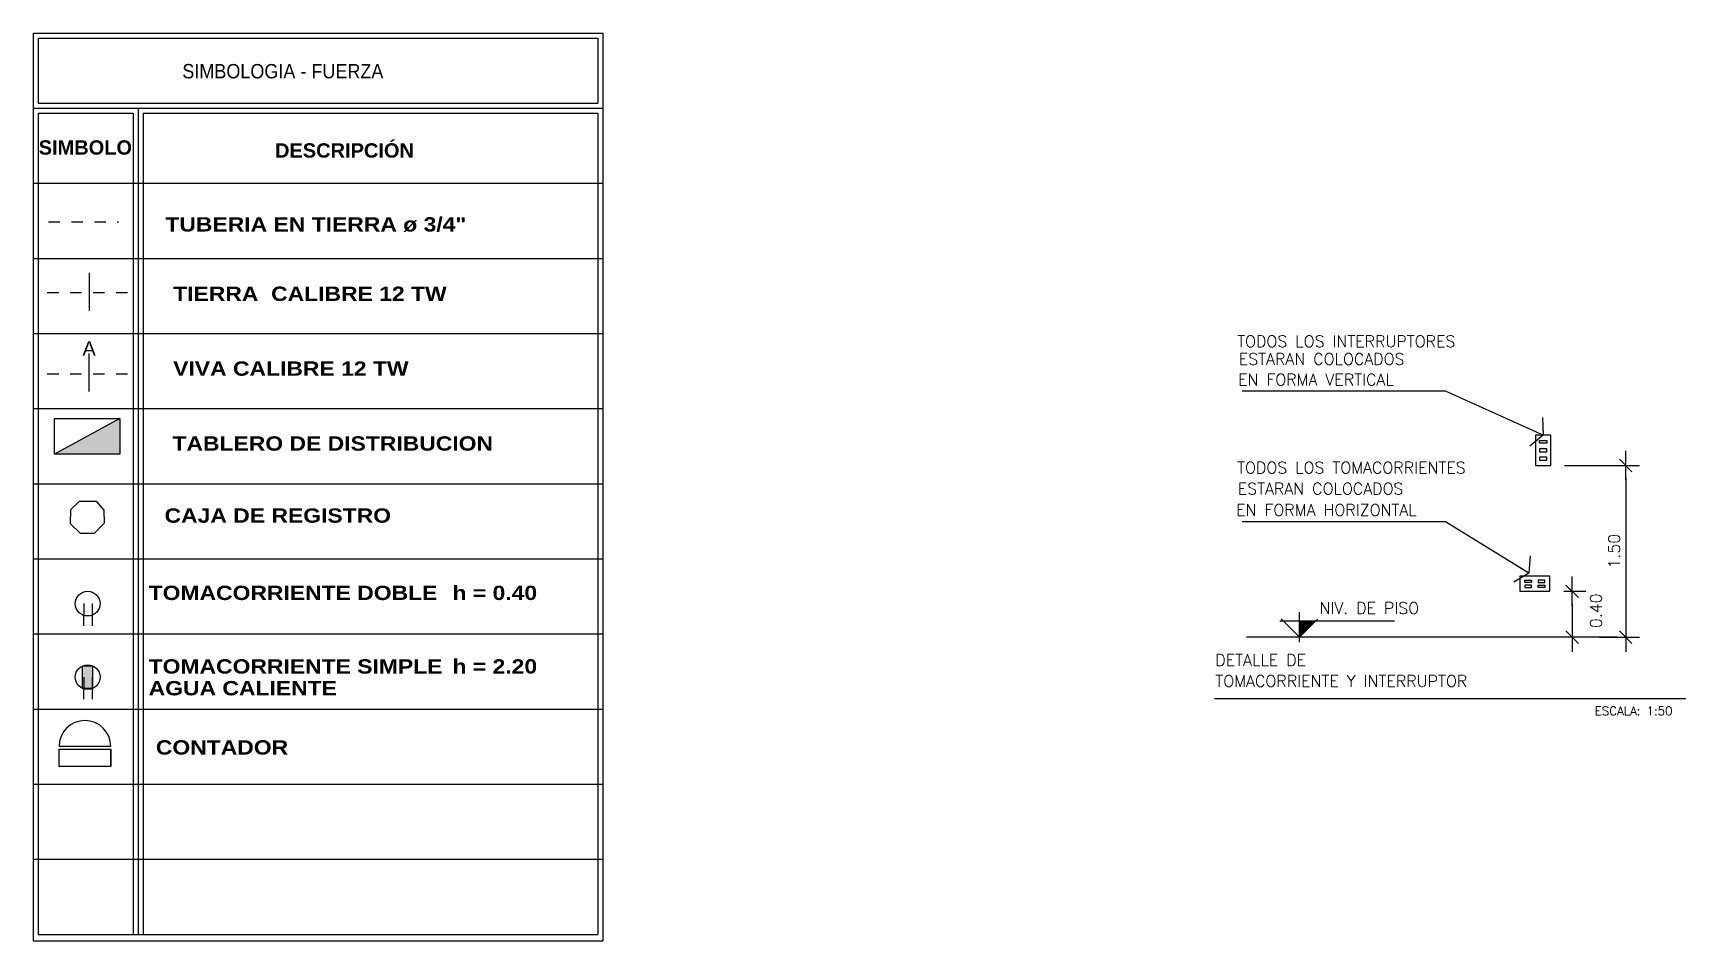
# Model space of a CAD drawing. Header units: inches. Extents: x -9 to 337, y -247 to 209.
# Drawn here: x 79 to 93.43, y -243.5 to -235.57 of the extents above; entities that cross this region are included whole.
import ezdxf

# ---------------------------------------------------------------- set-up
doc = ezdxf.new("R2010")
doc.units = ezdxf.units.IN
doc.header["$MEASUREMENT"] = 0
doc.header["$PDMODE"] = 34
doc.linetypes.add('HIDDEN', pattern=[0.375, 0.25, -0.125])
for name, color, linetype in [('A_MUROS', 5, 'Continuous'), ('ARTEFACTOS ELECTRICOS', 2, 'Continuous'), ('COTAS', 1, 'Continuous'), ('ejes y cotas', 5, 'Continuous'), ('FUERZA', 7, 'Continuous'), ('ILUM FOCOS', 4, 'Continuous'), ('iluminacion', 2, 'Continuous'), ('labeltit', 3, 'Continuous'), ('OBJET-ELECTRIC', 2, 'Continuous'), ('PLANILLA', 7, 'Continuous'), ('texto', 6, 'Continuous')]:
    doc.layers.add(name, color=color, linetype=linetype)
doc.layers.add('conducto', color=1, linetype='Continuous', lineweight=25)
doc.styles.add('ARIAL', font='arial.ttf', dxfattribs={"height": 0.14})
doc.styles.add('NT_50', font='romans.shx', dxfattribs={"height": 0.101})
doc.styles.add('SANSSERIFBOLD', font='sasb____.pfb', dxfattribs={"width": 1.5, "height": 1})
doc.styles.get("Standard").update_dxf_attribs({"font": 'arial.ttf'})
doc.styles.add('TITULO', font='', dxfattribs={"height": 1.2})
doc.styles.get('TITULO').set_extended_font_data('Arial Black')
doc.dimstyles.new('DD_50 FLE', dxfattribs={"dimtxt": 0.101, "dimasz": 0.11, "dimexe": 0.12, "dimexo": 0.12, "dimgap": 0.05, "dimtad": 1, "dimzin": 0, "dimdsep": 46, "dimtxsty": 'NT_50', "dimblk": 'FLECHA', "dimcen": 0.12, "dimdle": 0.12, "dimclrt": 4, "dimaunit": 1, "dimadec": 4, "dimazin": 0, "dimtfac": 1, "dimtofl": 0, "dimtmove": 2, "dimatfit": 3, "dimldrblk": 'FLECHA', "dimfxl": 1, "dimtolj": 1, "dimtzin": 0, "dimarcsym": 0})
doc.dimstyles.new('DD_50 G', dxfattribs={"dimtxt": 0.101, "dimasz": 0.11, "dimexe": 0.12, "dimexo": 0.12, "dimgap": 0.05, "dimtad": 1, "dimzin": 0, "dimdsep": 46, "dimtxsty": 'NT_50', "dimblk": 'COT2', "dimcen": 0, "dimdle": 0.12, "dimclrt": 4, "dimadec": 0, "dimazin": 0, "dimtfac": 1, "dimtofl": 0, "dimtmove": 2, "dimatfit": 3, "dimldrblk": 'COT2', "dimfxl": 1, "dimtolj": 1, "dimtzin": 0, "dimarcsym": 0})

# ---------------------------------------------------------------- blocks, each defined once
blk = doc.blocks.new('FLECHA')
blk.add_line((0, 0), (-1.16, 0))
at = {"color": 9, "linetype": 'ByBlock'}
for p, q in [((-0.62, 1.24), (0, 0)), ((0, 0), (-0.62, -1.24))]:
    blk.add_line(p, q, dxfattribs=at)
blk = doc.blocks.new('ENIV 50')
at = {"linetype": 'Continuous'}
blk.add_hatch(color=256, dxfattribs=at).paths.add_polyline_path([(0.141, 0.141), (0, 0.141), (0, 0)])
for p, q in [((-0.16, 0.16), (0, 0)), ((0, -0.043), (0, 0.219)), ((0.157, 0.157), (0, 0)), ((-0.171, 0.141), (0.829, 0.141))]:
    blk.add_line(p, q, dxfattribs=at)
at = {"color": 0, "style": 'NT_50', "flags": 4}
blk.add_attdef('ENIV_50', (0.175, 0.203), '', height=0.101, dxfattribs=at)
blk = doc.blocks.new('COT2')
blk.add_line((-1.164, 0), (1.164, 0))
at = {"color": 9, "linetype": 'ByBlock'}
blk.add_line((-0.5, -0.5), (0.5, 0.5), dxfattribs=at)
blk = doc.blocks.new('*D494')
at = {"layer": 'COTAS', "color": 0, "lineweight": -2, "transparency": 16777216}
for p, q in [((92.361, -240.448), (92.554, -240.448)), ((92.434, -240.558), (92.434, -240.738)), ((92.553, -240.848), (92.554, -240.848))]:
    blk.add_line(p, q, dxfattribs=at)
at = {"layer": 'DEFPOINTS', "color": 0, "transparency": 16777216}
for p in [(92.241, -240.448), (92.433, -240.848), (92.434, -240.848)]:
    blk.add_point(p, dxfattribs=at)
at = {"layer": 'COTAS', "color": 0, "lineweight": -2, "transparency": 16777216, "xscale": 0.11, "yscale": 0.11, "zscale": 0.11}
for p, rotation in [((92.434, -240.448), 90), ((92.434, -240.848), 270)]:
    blk.add_blockref('COT2', p, dxfattribs=dict(at, rotation=rotation))
at = {"layer": 'COTAS', "color": 4, "transparency": 16777216, "insert": (92.642, -240.618), "char_height": 0.101, "attachment_point": 5, "rotation": 90, "style": 'NT_50'}
blk.add_mtext('\\A1;0.40', dxfattribs=at)
blk = doc.blocks.new('*D493')
at = {"layer": 'COTAS', "color": 0, "lineweight": -2, "transparency": 16777216}
for p, q in [((92.368, -239.349), (93.022, -239.349)), ((92.902, -239.459), (92.902, -240.738)), ((92.673, -240.848), (93.022, -240.848))]:
    blk.add_line(p, q, dxfattribs=at)
at = {"layer": 'DEFPOINTS', "color": 0, "transparency": 16777216}
for p in [(92.248, -239.349), (92.553, -240.848), (92.902, -240.848)]:
    blk.add_point(p, dxfattribs=at)
at = {"layer": 'COTAS', "color": 0, "lineweight": -2, "transparency": 16777216, "xscale": 0.11, "yscale": 0.11, "zscale": 0.11}
for p, rotation in [((92.902, -239.349), 90), ((92.902, -240.848), 270)]:
    blk.add_blockref('COT2', p, dxfattribs=dict(at, rotation=rotation))
at = {"layer": 'COTAS', "color": 4, "transparency": 16777216, "insert": (92.801, -240.098), "char_height": 0.101, "attachment_point": 5, "rotation": 90, "style": 'NT_50'}
blk.add_mtext('\\A1;1.50', dxfattribs=at)
blk = doc.blocks.new('erytgtr')
at = {"color": 2}
for p, q in [((-8441078.558, 2239920.282), (-8441079.13, 2239920.282)), ((-8441079.13, 2239920.251), (-8441078.558, 2239920.251)), ((-8441079.13, 2239920.06), (-8441079.13, 2239920.251)), ((-8441078.558, 2239920.251), (-8441078.556, 2239920.06)), ((-8441078.558, 2239920.06), (-8441079.13, 2239920.06))]:
    blk.add_line(p, q, dxfattribs=at)
blk.add_arc((-8441078.844, 2239920.282), 0.286, 0, 180, dxfattribs=at)
blk = doc.blocks.new('ddd')
at = {"layer": 'ejes y cotas', "color": 3}
for p, q in [((119.743, 21.45), (119.967, 21.45)), ((119.743, 21.365), (119.967, 21.365))]:
    blk.add_line(p, q, dxfattribs=at)
blk.add_circle((119.743, 21.405), 0.125, dxfattribs=at)

msp = doc.modelspace()

# ---------------------------------------------------------------- hatches: boundary and pattern name
h = msp.add_hatch(color=256)
h.dxf.hatch_style = 1
h.paths.add_polyline_path([(79.519, -241.297), (79.433, -241.297), (79.433, -241.098), (79.519, -241.098)])

# ---------------------------------------------------------------- linework, layer by layer
at = {"color": 2}
msp.add_line((79.677, -241.826), (79.677, -241.976), dxfattribs=at)
msp.add_lwpolyline([(79.519, -241.297), (79.433, -241.297), (79.433, -241.098), (79.519, -241.098)], close=True)
at = {"layer": 'A_MUROS'}
msp.add_line((92.83, -240.848), (89.593, -240.848), dxfattribs=at)
at = {"layer": 'ARTEFACTOS ELECTRICOS', "color": 1}
msp.add_line((89.312, -241.385), (92.979, -241.385), dxfattribs=at)
at = {"layer": 'conducto', "color": 6, "linetype": 'HIDDEN', "ltscale": 0.3}
msp.add_line((79.135, -237.224), (79.746, -237.224), dxfattribs=at)
at = {"layer": 'ejes y cotas'}
msp.add_lwpolyline([(79.406, -239.66), (79.55, -239.662), (79.618, -239.739), (79.62, -239.854), (79.533, -239.944), (79.414, -239.944), (79.328, -239.858), (79.33, -239.733), (79.406, -239.66)], dxfattribs=at)
at = {"layer": 'FUERZA', "color": 3}
for p, q in [((79, -235.575), (79, -243.5)), ((79, -235.575), (83.973, -235.575)), ((83.973, -235.575), (83.973, -243.5)), ((79, -236.23), (83.973, -236.23)), ((79.917, -236.23), (79.917, -243.443)), ((83.955, -240.771), (83.955, -240.771)), ((79, -243.5), (83.973, -243.5))]:
    msp.add_line(p, q, dxfattribs=at)
at = {"layer": 'FUERZA', "color": 1}
for p, q in [((79.044, -235.618), (83.929, -235.618)), ((79.044, -235.618), (79.044, -236.187)), ((83.929, -235.618), (83.929, -236.187)), ((79.044, -236.187), (83.929, -236.187)), ((79.044, -236.274), (79.044, -243.443)), ((79.044, -236.274), (79.873, -236.274)), ((79.873, -236.274), (79.873, -243.443)), ((79.961, -236.274), (79.961, -243.443)), ((79.961, -236.274), (83.929, -236.274)), ((83.929, -236.274), (83.929, -243.443)), ((79, -236.886), (83.973, -236.886)), ((79, -237.542), (83.973, -237.542)), ((79, -238.197), (83.973, -238.197)), ((79, -238.853), (83.973, -238.853)), ((79, -239.509), (83.973, -239.509)), ((79, -240.164), (83.973, -240.164)), ((79, -240.82), (83.973, -240.82)), ((79, -241.476), (83.973, -241.476)), ((79, -242.131), (83.973, -242.131)), ((79, -242.787), (83.973, -242.787)), ((79.044, -243.443), (83.929, -243.443)), ((79.044, -243.443), (83.929, -243.443))]:
    msp.add_line(p, q, dxfattribs=at)
at = {"layer": 'FUERZA', "color": 4}
msp.add_line((83.912, -240.771), (83.912, -240.771), dxfattribs=at)
at = {"layer": 'ILUM FOCOS', "color": 6}
msp.add_line((92.529, -241.385), (93.428, -241.385), dxfattribs=at)
at = {"layer": 'iluminacion', "color": 3}
for p, q in [((79.491, -237.668), (79.491, -238)), ((79.486, -238.371), (79.486, -238.703))]:
    msp.add_line(p, q, dxfattribs=at)
at = {"layer": 'iluminacion', "color": 6, "linetype": 'HIDDEN', "ltscale": 0.02}
for p, q in [((79.824, -237.842), (79.118, -237.842)), ((79.824, -238.552), (79.118, -238.552))]:
    msp.add_line(p, q, dxfattribs=at)
at = {"layer": 'OBJET-ELECTRIC', "color": 3}
for points in [[(92.248, -239.349), (92.248, -239.084), (92.116, -239.084), (92.116, -239.349)], [(91.977, -240.448), (92.241, -240.448), (92.241, -240.316), (91.977, -240.316)]]:
    msp.add_lwpolyline(points, close=True, dxfattribs=at)
at = {"layer": 'OBJET-ELECTRIC', "color": 2}
for points in [[(92.151, -239.13), (92.213, -239.13), (92.213, -239.155), (92.151, -239.155)], [(92.151, -239.229), (92.213, -239.229), (92.213, -239.204), (92.151, -239.204)], [(92.151, -239.303), (92.213, -239.303), (92.213, -239.277), (92.151, -239.277)], [(92.023, -240.371), (92.023, -240.351), (92.081, -240.351), (92.081, -240.371)], [(92.195, -240.371), (92.195, -240.351), (92.137, -240.351), (92.137, -240.371)], [(92.023, -240.394), (92.023, -240.414), (92.081, -240.414), (92.081, -240.394)], [(92.195, -240.394), (92.195, -240.414), (92.137, -240.414), (92.137, -240.394)]]:
    msp.add_lwpolyline(points, close=True, dxfattribs=at)
at = {"layer": 'PLANILLA', "color": 1}
msp.add_line((79.758, -238.94), (79.186, -239.252), dxfattribs=at)
at = {"layer": 'PLANILLA', "color": 5}
msp.add_lwpolyline([(79.758, -238.94), (79.758, -239.252), (79.186, -239.252), (79.186, -238.94)], close=True, dxfattribs=at)
at = {"layer": 'PLANILLA', "color": 1}
msp.add_solid([(79.186, -239.252), (79.758, -239.252), (79.758, -238.94), (79.758, -239.252)], dxfattribs=at)

# ---------------------------------------------------------------- block references
at = {"layer": 'COTAS', "color": 2}
msp.add_blockref('ENIV 50', (90.054, -240.848), dxfattribs=at).add_auto_attribs({'ENIV_50': 'NIV. DE PISO'})
at = {"layer": 'ejes y cotas', "color": 3, "xscale": 0.8638825709893707, "yscale": 0.8638825709893707, "zscale": 0.8638825709893707, "rotation": 269.9025654848779}
for p in [(61.161, -137.08), (61.161, -137.722)]:
    msp.add_blockref('ddd', p, dxfattribs=at)
at = {"layer": 'labeltit', "xscale": 0.788626811870233, "yscale": 0.788626811870233, "zscale": 0.788626811870233}
msp.add_blockref('erytgtr', (6656940.55, -1766702.992), dxfattribs=at)

# ---------------------------------------------------------------- texts
at = {"layer": 'FUERZA', "color": 3, "width": 0.9}
msp.add_text('SIMBOLOGIA - FUERZA', height=0.125, dxfattribs=at).set_placement((80.303, -235.97))
at = {"layer": 'iluminacion', "color": 2, "style": 'ARIAL'}
msp.add_text('A', height=0.125, dxfattribs=at).set_placement((79.431, -238.391))
at = {"layer": 'PLANILLA', "color": 5, "style": 'SANSSERIFBOLD'}
for s, p in [('SIMBOLO', (79.049, -236.636)), ('DESCRIPCIÓN', (81.112, -236.662))]:
    msp.add_text(s, height=0.125, dxfattribs=at).set_placement(p)
at = {"layer": 'PLANILLA', "color": 2, "ltscale": 2, "style": 'TITULO'}
for s, p in [('TUBERIA EN TIERRA ø 3/4" ', (80.155, -237.307)), ('TIERRA  CALIBRE 12 TW', (80.223, -237.913)), ('VIVA CALIBRE 12 TW', (80.223, -238.566)), ('TABLERO DE DISTRIBUCION', (80.217, -239.22)), ('CAJA DE REGISTRO', (80.148, -239.849)), ('TOMACORRIENTE DOBLE', (80.009, -240.524)), ('h = 0.40', (82.661, -240.524)), ('TOMACORRIENTE SIMPLE', (80.009, -241.166)), ('h = 2.20', (82.661, -241.166)), ('AGUA CALIENTE ', (80.009, -241.356)), ('CONTADOR', (80.072, -241.873))]:
    msp.add_text(s, height=0.125, dxfattribs=at).set_placement(p)
at = {"layer": 'texto', "color": 2, "style": 'NT_50'}
for s, height, p in [('TODOS LOS INTERRUPTORES ', 0.101, (89.511, -238.316)), ('ESTARAN COLOCADOS ', 0.101, (89.525, -238.471)), ('EN FORMA VERTICAL', 0.101, (89.519, -238.65)), ('TODOS LOS TOMACORRIENTES', 0.101, (89.51, -239.419)), ('ESTARAN COLOCADOS ', 0.101, (89.516, -239.603)), ('EN FORMA HORIZONTAL', 0.101, (89.502, -239.788)), ('ESCALA: 1:50', 0.07575, (92.632, -241.53))]:
    msp.add_text(s, height=height, dxfattribs=at).set_placement(p)
at = {"layer": 'texto', "style": 'NT_50'}
for s, p in [('DETALLE DE', (89.32, -241.099)), ('TOMACORRIENTE Y INTERRUPTOR', (89.32, -241.282))]:
    msp.add_text(s, height=0.101, dxfattribs=at).set_placement(p)

# ---------------------------------------------------------------- dimensions: what is measured, and where the dimension line sits
at = {"layer": 'COTAS'}
dim = msp.add_linear_dim(base=(92.902, -240.848), p1=(92.248, -239.349), p2=(92.553, -240.848), angle=90, dimstyle='DD_50 G', dxfattribs=at)
dim.commit()
dim.dimension.update_dxf_attribs({"geometry": '*D493', "text_midpoint": (92.801, -240.098)})
dim = msp.add_linear_dim(base=(92.434, -240.848), p1=(92.241, -240.448), p2=(92.433, -240.848), angle=90, dimstyle='DD_50 G', dxfattribs=at)
dim.commit()
dim.dimension.update_dxf_attribs({"geometry": '*D494', "text_midpoint": (92.642, -240.618), "dimtype": 160})

# ---------------------------------------------------------------- leaders
for points in [[(92.182, -239.084), (91.329, -238.7), (89.554, -238.7)], [(92.056, -240.289), (91.329, -239.842), (89.554, -239.842)]]:
    msp.add_leader(points, dimstyle='DD_50 FLE', override={"dimtad": 0}, dxfattribs=at)

doc.saveas('drawing.dxf')
